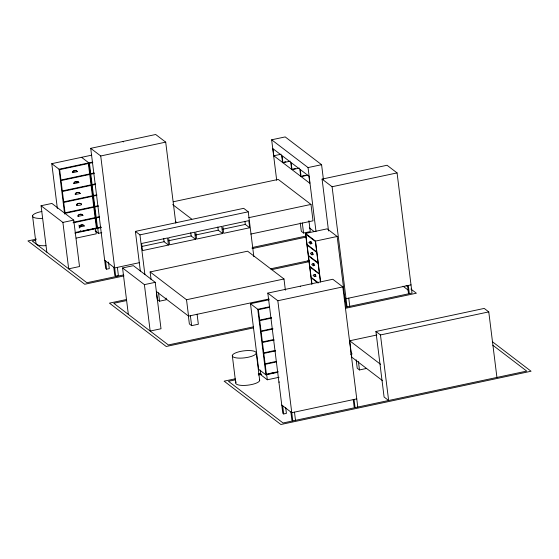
<?xml version="1.0" encoding="UTF-8"?>
<svg xmlns="http://www.w3.org/2000/svg" width="559" height="559" viewBox="0 0 559 559"><rect width="100%" height="100%" fill="white"/><g stroke="black" fill="none" stroke-linecap="round" stroke-linejoin="round"><path stroke-width="0.84" d="M310.601 243.906L310.909 242.215L311.377 242.117L312.013 243.605L310.601 243.906L309.015 242.697L309.77 241.858L311.167 241.886L310.608 241.684L310.413 242.25M311.964 254.834L312.53 252.808L313.375 254.534L311.964 254.834L310.378 253.618L311.125 252.787L312.53 252.808L311.782 252.913M313.319 265.756L313.892 263.729L314.738 265.455L313.319 265.756L311.733 264.547L312.488 263.708L313.892 263.729L313.333 263.527L313.131 264.093M314.682 276.677L315.248 274.651L316.094 276.377L314.682 276.677L313.096 275.468L313.851 274.63L315.248 274.651L314.507 274.762M72.775 172.647L73.355 171.368L74.794 170.53C73.914 170.558 71.363 171.718 72.775 172.647L77.498 171.641L75.409 170.481L76.443 170.642L77.498 171.641M74.137 183.569C74.312 181.326 77.799 180.592 78.861 182.562L74.137 183.569C72.705 181.591 78.036 180.557 78.861 182.562M75.5 194.497C75.675 192.254 79.161 191.513 80.223 193.491L75.5 194.497C74.061 192.513 79.399 191.478 80.216 193.491M78.218 216.34C78.393 214.097 81.88 213.363 82.942 215.334L78.218 216.34C76.786 214.356 82.124 213.328 82.942 215.334M79.546 226.989C79.72 224.746 83.207 224.012 84.269 225.99L79.546 226.989C78.113 225.011 83.445 223.977 84.269 225.99M108.481 262.059L109.298 268.613L106.594 269.186L105.686 268.495L90.719 148.331L155.688 134.495L165.702 142.133L175.785 223.097M57.367 208.507L51.777 163.661L91.774 155.143M90.719 148.331L100.725 155.975L165.702 142.133M51.777 163.661L59.058 169.216L92.242 162.152M92.822 162.585L89.447 163.305L90.74 173.681L94.115 172.962M73.599 171.18L75.947 170.684M94.185 173.514L90.81 174.233L92.102 184.61L95.477 183.89M276.705 180.333L271.653 139.799L285.195 136.913L321.579 164.695L323.409 179.362M76.024 182.702L78.386 182.206M95.547 184.435L92.172 185.155L93.465 195.531L96.84 194.811M273.812 155.779L282.547 162.445L281.659 155.346L272.925 148.673L273.812 155.779L281.121 154.221M41.066 205.74L51.896 203.434L73.725 220.106L79.511 266.531L68.68 268.837L62.894 222.412L41.066 205.74L46.844 252.165M96.903 195.357L93.528 196.076L94.82 206.453L98.195 205.733M76.862 205.419C87.33 205.293 77.477 201.254 76.366 204.908C77.009 206.11 76.967 203.993 77.841 203.776C78.994 202.819 80.831 203.197 81.579 204.412M284.168 162.096L285.796 161.754M295.704 168.525L291.644 169.391L290.757 162.292L282.022 155.619L282.91 162.725L290.219 161.167M65.11 213.342L93.807 207.235L95.1 217.612L73.152 222.286M98.265 206.285L94.89 207.005L96.183 217.381L99.558 216.661M292.008 169.67L300.742 176.337L299.855 169.237L291.12 162.564L292.008 169.67L299.317 168.112M271.653 139.799L308.044 167.581L321.579 164.695M62.894 222.412L73.725 220.106M73.222 222.831L95.17 218.157L96.393 227.988L75.29 232.481M99.628 217.206L96.253 217.926L97.476 227.758L100.851 227.038M173.353 201.757L278.235 179.418L310.986 204.426L313.026 220.812L250.781 234.067M302.363 175.987L305.612 175.295M301.105 176.616L309.833 183.282L308.952 176.183L300.218 169.51L301.105 176.616L307.604 175.233M81.432 226.129L79.057 226.479L79.518 226.835M36.475 239.098L27.95 240.915L84.716 284.252L123.993 275.894M328.538 230.965L322.082 179.104L387.059 165.261L397.065 172.906L412.032 293.063L345.581 307.219M35.706 240.328L32.289 241.055L86.876 282.728L123.511 274.93M83.843 230.867L90.537 229.442M92.207 229.085L95.554 228.372L96.239 233.83L76.15 238.113M101.067 227.199L97.72 227.911L98.405 233.369L101.752 232.656M74.878 233.131L101.256 227.513M322.082 179.104L332.088 186.741L397.065 172.906M140.344 271.066L135.404 231.391L243.696 208.332L248.245 211.805L253.835 256.651M135.404 231.391L139.953 234.864L248.245 211.805M248.741 217.682L310.986 204.426M141.455 246.54L164.094 241.719L168.455 245.059L142.468 250.593L141.581 243.493L167.574 237.952L168.455 245.059M168.525 240.775L191.164 235.954L195.531 239.294L169.538 244.828L168.657 237.722L194.644 232.188L195.531 239.294M195.601 235.011L218.241 230.189L222.601 233.522L196.614 239.063L195.727 231.957L221.72 226.423L222.601 233.522M222.671 229.246L245.31 224.425L249.677 227.758L223.684 233.292L222.803 226.192L248.79 220.658L249.677 227.758M139.498 262.653L114.672 267.943L104.666 260.298M122.561 267.964L133.391 265.658L155.22 282.33L161.006 328.755L150.175 331.061L144.397 284.636L122.561 267.964L128.346 314.389M300.26 222.901L301.308 231.307L303.565 233.033L310.28 231.601L308.917 220.679M311.838 284.328L305.5 233.445L327.162 228.834L337.168 236.478L345.336 302.021M113.757 267.244L114.784 275.44L115.692 276.132L118.396 275.559L117.376 267.363M252.151 247.532L305.829 236.101M252.06 248.622L305.843 237.163M151.098 279.71L150.133 271.947L247.595 251.194L283.986 278.976L285.376 290.184M305.5 233.445L315.514 241.09L337.168 236.478M309.022 242.543L310.413 242.25M144.397 284.636L155.22 282.33M126.495 299.505L109.445 303.139L166.212 346.475L253.297 327.93M270.395 268.865L309.33 260.571M126.586 300.553L113.784 303.278L168.371 344.952L253.569 326.812M271.492 269.697L308.715 261.766L307.625 260.934M156.366 291.896L157.303 299.463L159.567 301.182L166.282 299.757L166.072 298.073M150.133 271.947L186.517 299.729L283.986 278.976M285.691 407.644L286.411 413.38L283.699 413.96L282.791 413.262L267.824 293.105L332.801 279.262L342.807 286.907L357.774 407.071M156.289 291.477L188.558 316.114L269.075 298.967M277.837 372.287L265.93 374.83L258.649 369.268L250.488 303.726L269.207 299.743M267.824 293.105L277.83 300.742L342.807 286.907M250.488 303.726L257.762 309.288L269.676 306.744M269.347 307.38L258.377 309.714L259.669 320.09L271.485 317.575M188.327 315.542L189.368 323.94L191.625 325.666L198.347 324.234L197.089 314.151M411.012 284.873L346.035 298.709L345.127 298.017L346.147 306.206L347.055 306.905L332.088 186.741M271.548 318.12L259.732 320.642L261.025 331.019L272.841 328.503M345.504 308.295L416.371 293.209L410.886 289.024M272.911 329.048L261.095 331.564L262.388 341.94L273.358 339.606M274.273 339.97L262.457 342.485L263.75 352.862L275.566 350.346M275.636 350.891L263.813 353.414L265.106 363.79L276.083 361.449M375.921 331.48L380.469 334.953L388.638 400.496L384.089 397.023L375.921 331.48L484.22 308.421L488.769 311.894L496.93 377.437M382.649 380.749L351.751 357.159L349.71 340.773L376.829 335.002M380.469 334.953L488.769 311.894M276.153 361.994L265.176 364.335L266.398 374.167L278.221 371.651M235.227 378.799L224.124 381.161L280.891 424.505L531.05 371.232L492.283 341.633M258.279 373.887L260.836 373.342M350.486 354.252L352.191 353.889M235.283 379.854L228.47 381.308L283.05 422.981L526.711 371.092L492.856 345.245M258.286 374.956L261.696 374.23M268.32 373.964L275.014 372.539M260.194 370.1L260.78 374.782L267.328 379.778L279.046 377.283M278.913 382.132L279.451 382.014M356.174 359.814L357.222 368.22L359.479 369.946L366.201 368.514M356.754 398.874L291.777 412.71L281.771 405.072M282.91 162.725L291.644 169.391M406.093 285.356L407.462 286.404M403.06 286.215L408.58 290.428M309.344 227.883L314.151 231.552M309.993 241.816L310.783 242.424M318.015 282.54L311.125 277.278L309.833 266.902L319.475 274.266L320.447 282.05M318.085 283.085L311.195 277.83L311.95 283.881M172.675 204.566L191.779 219.149M349.71 340.773L380.609 364.363M175.4 221.469L176.763 222.51M81.558 157.317L88.839 162.879L97 228.421M72.754 172.493L72.3 172.284M74.109 183.415L73.662 183.205M75.472 194.336L75.025 194.134M78.19 216.186L77.743 215.977M95.128 230.874L98.405 233.369M408.301 285.446L409.321 293.643L408.412 292.951L407.497 285.572M358.431 361.54L359.479 369.946M348.739 298.136L349.759 306.325M354.043 399.454L355.063 407.644L354.154 406.952L353.239 399.573M308.044 167.581L315.996 231.398M315.514 241.09L320.559 281.617M302.307 222.95L303.565 233.033M300.309 286.187L300.379 286.732M294.481 412.137L295.501 420.326M277.83 300.742L292.797 420.906L291.889 420.207L290.869 412.018M282.679 405.764L283.699 413.96M266.65 374.32L267.328 379.778M257.762 309.288L265.93 374.83M244.919 221.273L245.31 224.425M256.281 353.106A12.081 3.515 -7.1 0 1 237.924 358.067A12.081 3.515 -7.1 0 1 238.672 351.856A12.081 3.515 -7.1 0 1 256.281 353.106L259.683 380.413M217.842 227.038L218.241 230.189M232.306 355.58L235.709 382.887M190.773 232.803L191.164 235.954M190.374 315.583L191.625 325.666M186.517 299.729L188.558 316.114M163.696 238.567L164.094 241.719M158.518 292.783L159.567 301.182M139.953 234.864L144.893 274.539M123.204 141.413L123.273 141.958M100.725 155.975L115.692 276.132M105.574 260.997L106.594 269.186M59.058 169.216L64.641 214.062M32.555 215.886L35.958 243.193A12.081 3.515 -7.1 0 0 45.95 245.674M79.28 228.051A1.502 0.398 76.7 0 1 79.154 227.904M78.749 225.165A1.502 0.398 76.7 0 1 78.861 225.214M80.412 230.497A1.502 0.398 76.7 0 1 80.279 230.35M79.874 227.611A1.502 0.398 76.7 0 1 79.993 227.66M42.547 218.359A12.081 3.515 -7.1 0 1 32.555 216.116A12.081 3.515 -7.1 0 1 41.862 211.505M259.39 379.533A12.081 3.515 -7.1 0 1 247.26 385.235A12.081 3.515 -7.1 0 1 236.226 381.923M88.364 163.535L59.666 169.65L60.959 180.026L89.657 173.912L88.364 163.535M89.726 174.464L61.029 180.571L62.322 190.947L91.019 184.84L89.726 174.464M91.089 185.385L62.391 191.492L63.684 201.876L92.382 195.762L91.089 185.385M92.445 196.307L63.747 202.421L65.04 212.797L93.737 206.683L92.445 196.307M315.395 241.495L305.752 234.13L307.045 244.507L316.687 251.871L315.395 241.495M316.757 252.416L307.115 245.059L308.407 255.435L318.05 262.793L316.757 252.416M318.12 263.345L308.477 255.98L309.77 266.357L319.413 273.721L318.12 263.345"/></g></svg>
